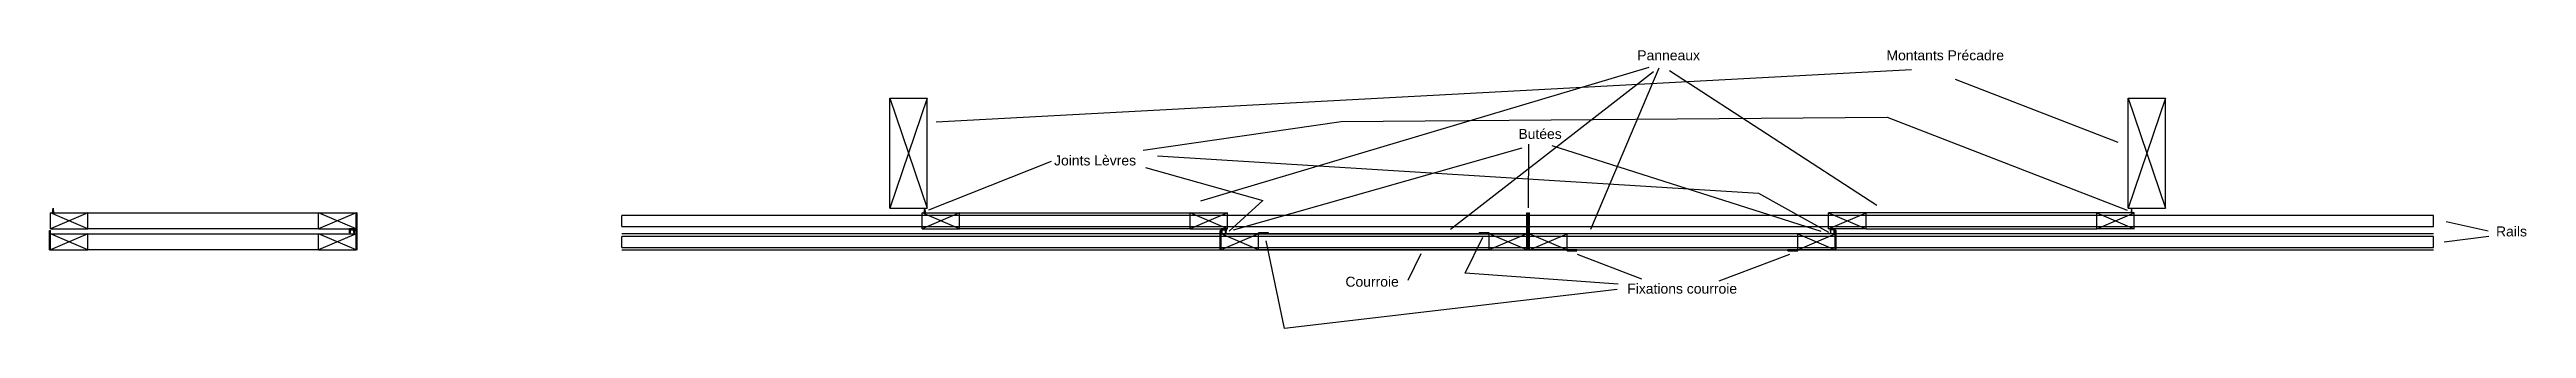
# Model space of a CAD drawing. Header units: centimetres. Extents: x -686 to 4284, y -157 to 401.
import ezdxf

# ---------------------------------------------------------------- set-up
doc = ezdxf.new("R2010")
doc.units = ezdxf.units.CM
for name, color, linetype, lineweight, true_color in [('Butées', 216, 'Continuous', 25, 0x800080), ('Courroie', 96, 'Continuous', 25, 0x008000), ('Courroie ... FixationsCourroie', 3, 'Continuous', 25, 0x00ff00), ('JointsLevres', 178, 'Continuous', 25, 0x000000), ('MontantsPrecadres', 30, 'Continuous', 25, 0xff7f00), ('MontantsTraverses', 1, 'Continuous', 25, 0xff0000), ('Rails', 178, 'Continuous', 25, 0x000000)]:
    doc.layers.add(name, color=color, linetype=linetype, lineweight=lineweight, true_color=true_color)
doc.styles.add('textstyle11', font='')
doc.styles.add('textstyle12', font='')
doc.styles.add('textstyle13', font='')
doc.styles.add('textstyle14', font='')
doc.styles.add('textstyle15', font='')
doc.styles.add('textstyle16', font='')
doc.styles.add('textstyle17', font='')
doc.styles.get('textstyle11').set_extended_font_data('Liberation Sans')
doc.styles.get('textstyle12').set_extended_font_data('Liberation Sans')
doc.styles.get('textstyle13').set_extended_font_data('Liberation Sans')
doc.styles.get('textstyle14').set_extended_font_data('Liberation Sans')
doc.styles.get('textstyle15').set_extended_font_data('Liberation Sans')
doc.styles.get('textstyle16').set_extended_font_data('Liberation Sans')
doc.styles.get('textstyle17').set_extended_font_data('Liberation Sans')

# ---------------------------------------------------------------- blocks, each defined once
blk = doc.blocks.new('Montants')
at = {"layer": 'MontantsTraverses'}
for p, q in [((0, 0), (0, 32)), ((75, 0), (0, 32)), ((75, 32), (0, 0)), ((0, 32), (75, 32)), ((0, 0), (75, 0)), ((75, 0), (75, 32))]:
    blk.add_line(p, q, dxfattribs=at)
blk = doc.blocks.new('MontantPrecadre')
at = {"layer": 'MontantsPrecadres'}
for p, q in [((0, 220), (75, 220)), ((75, 220), (0, 0)), ((0, 0), (0, 220)), ((0, 220), (75, 0)), ((75, 0), (75, 220)), ((0, 0), (75, 0))]:
    blk.add_line(p, q, dxfattribs=at)

msp = doc.modelspace()

# ---------------------------------------------------------------- linework, layer by layer
at = {"layer": 'Butées'}
for p, q in [((2268.6, 203.6), (1689, 39.6)), ((2282, 211.6), (2281.1, 84.1)), ((2328.3, 209), (2868.6, 37.8)), ((-71.1, 74), (-69.1, 74)), ((-71.1, 0), (-71.1, 74)), ((-69.1, 0), (-69.1, 74)), ((2278, 74), (2280, 74)), ((2278, 0), (2278, 74)), ((2280, 0), (2280, 74)), ((2282, 74), (2284, 74)), ((2282, 0), (2282, 74)), ((2284, 0), (2284, 74)), ((-686.1, 0), (-686.1, 39)), ((-686.1, 39), (-684.1, 39)), ((-686.1, 0), (-684.1, 0)), ((-684.1, 0), (-684.1, 39)), ((-84.1, 34), (-84.1, 42)), ((-76.1, 42), (-84.1, 42)), ((-84.1, 34), (-82.1, 34)), ((-82.1, 34), (-82.1, 40)), ((-82.1, 40), (-76.1, 40)), ((-76.1, 40), (-76.1, 42)), ((-69.1, 0), (-71.1, 0)), ((1663, 0), (1663, 39)), ((1663, 39), (1665, 39)), ((1663, 0), (1665, 0)), ((1665, 34), (1665, 42)), ((1673, 42), (1665, 42)), ((1665, 0), (1665, 39)), ((1665, 34), (1667, 34)), ((1667, 34), (1667, 40)), ((1667, 40), (1673, 40)), ((1673, 40), (1673, 42)), ((2280, 0), (2278, 0)), ((2284, 0), (2282, 0)), ((2889, 40), (2889, 42)), ((2889, 42), (2897, 42)), ((2895, 40), (2889, 40)), ((2895, 34), (2895, 40)), ((2897, 34), (2895, 34)), ((2897, 34), (2897, 42)), ((2899, 39), (2897, 39)), ((2897, 0), (2897, 39)), ((2899, 0), (2899, 39)), ((2899, 0), (2897, 0))]:
    msp.add_line(p, q, dxfattribs=at)
at = {"layer": 'Courroie'}
for p, q in [((4098, 32), (462, 32)), ((462, 0), (4098, 0)), ((2040.2, -60.7), (2066.2, -7.2))]:
    msp.add_line(p, q, dxfattribs=at)
at = {"layer": 'Courroie ... FixationsCourroie'}
for p, q in [((1760, 34), (1740, 34)), ((1740, 32), (1740, 34)), ((1740, 32), (1760, 32)), ((1792.3, -157.2), (1755.3, 18.4)), ((1760, 32), (1760, 34)), ((2154.7, -46.3), (2189.8, 25.8)), ((2203, 34), (2183, 34)), ((2183, 32), (2183, 34)), ((2183, 32), (2203, 32)), ((2203, 32), (2203, 34)), ((2379, 0), (2359, 0)), ((2359, -2), (2359, 0)), ((2379, -2), (2379, 0)), ((2822, 0), (2802, 0)), ((2802, -2), (2802, 0)), ((2822, -2), (2822, 0)), ((2461.6, -68.5), (2154.7, -46.3)), ((2359, -2), (2379, -2)), ((2509, -58.5), (2379.8, -9.5)), ((2664.3, -62.2), (2806.3, -8.7)), ((2802, -2), (2822, -2)), ((2459.7, -79.6), (1792.3, -157.2))]:
    msp.add_line(p, q, dxfattribs=at)
at = {"layer": 'JointsLevres'}
for p, q in [((1508.4, 199.7), (1905.6, 257.4)), ((1905.6, 257.4), (3001.6, 266.3)), ((3001.6, 266.3), (3483, 79.9)), ((1323.7, 177), (1077.6, 79.6)), ((1513.1, 165.2), (1748.5, 98.9)), ((1537.2, 188.3), (2743.4, 113.7)), ((2743.4, 113.7), (2883.8, 35.7)), ((-680.1, 74), (-679.1, 84)), ((-679.1, 84), (-678.1, 74)), ((1069, 74), (1070, 84)), ((1070, 84), (1071, 74)), ((1748.5, 98.9), (1681.1, 37.9)), ((3492, 84), (3491, 74)), ((3493, 74), (3492, 84)), ((-75.1, 32), (-76.1, 42)), ((-74.1, 42), (-75.1, 32)), ((-68.1, 16), (-71.1, 17)), ((-71.1, 17), (-71.1, 15)), ((-71.1, 15), (-68.1, 16)), ((1674, 32), (1673, 42)), ((1675, 42), (1674, 32)), ((2281, 16), (2278, 17)), ((2278, 17), (2278, 15)), ((2278, 15), (2281, 16)), ((2281, 16), (2284, 17)), ((2284, 17), (2281, 16)), ((2281, 16), (2281, 16)), ((2281, 16), (2284, 15)), ((2887, 42), (2888, 32)), ((2888, 32), (2889, 42))]:
    msp.add_line(p, q, dxfattribs=at)
at = {"layer": 'MontantsPrecadres'}
for p, q in [((3050, 360.9), (1093.3, 256.1)), ((3137.8, 342.4), (3464.4, 216.1))]:
    msp.add_line(p, q, dxfattribs=at)
at = {"layer": 'MontantsTraverses'}
for p, q in [((2523.1, 365.5), (1623.3, 97.5)), ((2532.8, 356.8), (2124.9, 41.1)), ((2543.1, 364), (2405.8, 41.1)), ((2564.7, 359.4), (2980.7, 89.8)), ((-609.1, 74), (-146.1, 74)), ((1140, 74), (1603, 74)), ((3422, 74), (2959, 74)), ((-146.1, 42), (-609.1, 42)), ((-609.1, 32), (-146.1, 32)), ((-146.1, 0), (-609.1, 0)), ((1603, 42), (1140, 42)), ((1740, 32), (2203, 32)), ((2203, 0), (1740, 0)), ((2822, 32), (2359, 32)), ((2359, 0), (2822, 0)), ((2959, 42), (3422, 42))]:
    msp.add_line(p, q, dxfattribs=at)
at = {"layer": 'Rails'}
for p, q in [((4098, 69), (462, 69)), ((462, 47), (462, 69)), ((4098, 47), (4098, 69)), ((4207.6, 37.3), (4122.9, 56.6)), ((462, 47), (4098, 47)), ((4098, 27), (462, 27)), ((462, 5), (462, 27)), ((462, 5), (4098, 5)), ((4098, 5), (4098, 27)), ((4208.9, 27.1), (4119, 15.5))]:
    msp.add_line(p, q, dxfattribs=at)

# ---------------------------------------------------------------- block references
at = {"layer": 'MontantsPrecadres'}
for p in [(1000, 84), (3485, 84)]:
    msp.add_blockref('MontantPrecadre', p, dxfattribs=at)
at = {"layer": 'MontantsTraverses'}
for p in [(-684.1, 42), (-146.1, 42), (1065, 42), (1603, 42), (-684.1, 0), (-146.1, 0), (1665, 0), (2203, 0)]:
    msp.add_blockref('Montants', p, dxfattribs=at)
at = {"layer": 'MontantsTraverses', "yscale": -1, "rotation": 180}
for p in [(2959, 42), (3497, 42), (2359, 0), (2897, 0)]:
    msp.add_blockref('Montants', p, dxfattribs=at)

# ---------------------------------------------------------------- texts
at = {"layer": 'Butées', "insert": (2261.4, 242.5), "char_height": 20, "attachment_point": 1, "style": 'textstyle14'}
msp.add_mtext('Butées', dxfattribs=at)
at = {"layer": 'Courroie', "insert": (1914.3, -53.7), "char_height": 20, "attachment_point": 1, "style": 'textstyle12'}
msp.add_mtext('Courroie', dxfattribs=at)
at = {"layer": 'Courroie ... FixationsCourroie', "insert": (2479.8, -67.6), "char_height": 20, "attachment_point": 1, "style": 'textstyle11'}
msp.add_mtext('Fixations courroie', dxfattribs=at)
at = {"layer": 'JointsLevres', "insert": (1329.6, 189.3), "char_height": 20, "attachment_point": 1, "style": 'textstyle15'}
msp.add_mtext('Joints Lèvres', dxfattribs=at)
at = {"layer": 'MontantsPrecadres', "insert": (3000, 400), "char_height": 20, "attachment_point": 1, "style": 'textstyle17'}
msp.add_mtext('Montants Précadre', dxfattribs=at)
at = {"layer": 'MontantsTraverses', "insert": (2500, 400), "char_height": 20, "attachment_point": 1, "style": 'textstyle13'}
msp.add_mtext('Panneaux', dxfattribs=at)
at = {"layer": 'Rails', "insert": (4223.2, 47.1), "char_height": 20, "attachment_point": 1, "style": 'textstyle16'}
msp.add_mtext('Rails', dxfattribs=at)

doc.saveas('drawing.dxf')
